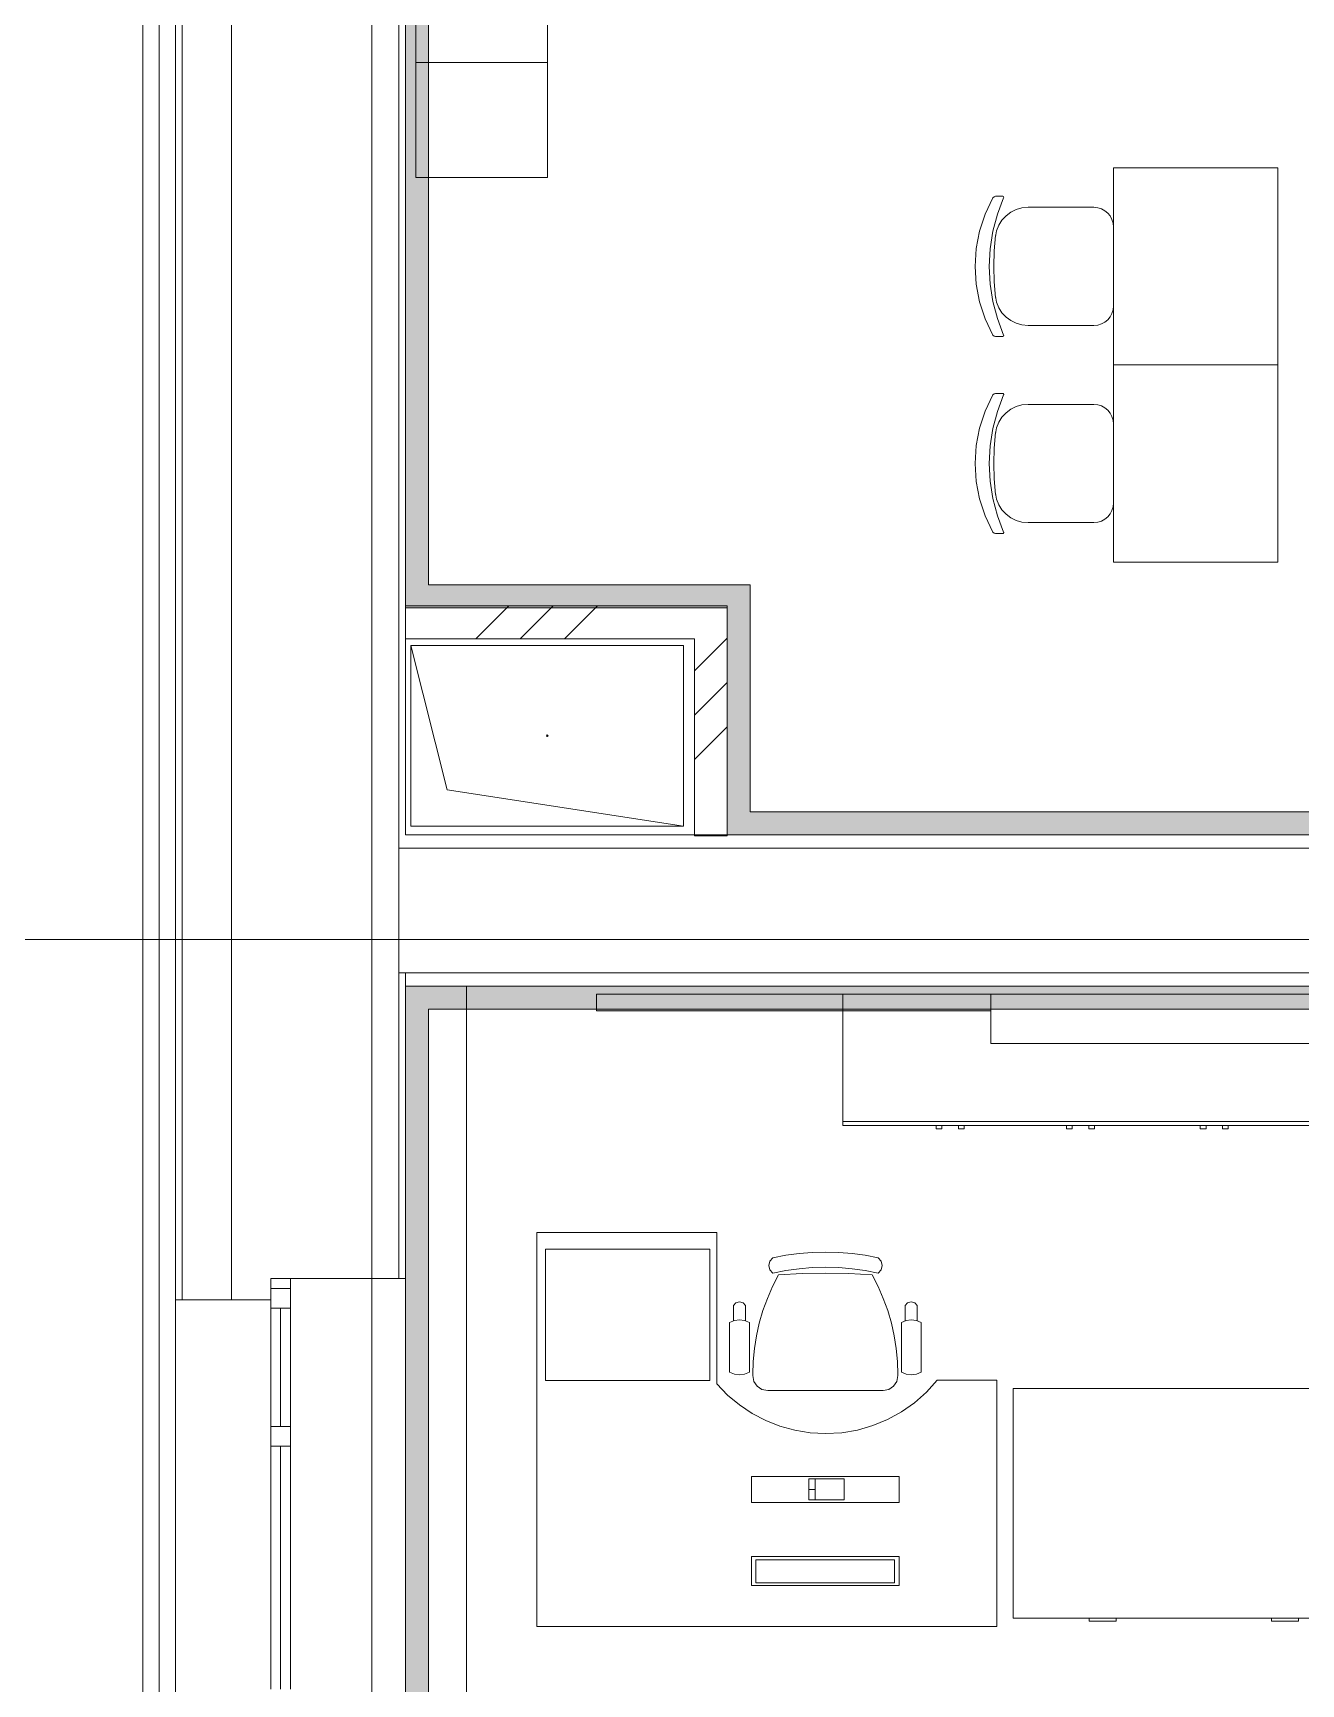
# Model space of a CAD drawing. Header units: millimetres. Extents: x 0 to 1189, y 0 to 841.
# Drawn here: x 228.4 to 267, y 630.7 to 681 of the extents above; entities that cross this region are included whole.
import ezdxf

# ---------------------------------------------------------------- set-up
doc = ezdxf.new("R2010")
doc.units = ezdxf.units.MM

msp = doc.modelspace()

# ---------------------------------------------------------------- hatches: boundary and pattern name
at = {"true_color": 0xdcd214}
h = msp.add_hatch(color=52, dxfattribs=at)
h.dxf.hatch_style = 2
h.paths.add_polyline_path([(240.398367, 664.169785), (239.698366, 664.169785), (239.698366, 715.133863), (240.398367, 715.127863)])
h = msp.add_hatch(color=52, dxfattribs=at)
h.dxf.hatch_style = 2
h.paths.add_polyline_path([(240.398367, 664.169785), (240.398367, 663.469784), (239.698366, 663.469784)])
h = msp.add_hatch(color=52, dxfattribs=at)
h.dxf.hatch_style = 2
h.paths.add_polyline_path([(239.698366, 664.169785), (240.398367, 664.169785), (239.698366, 663.469784)])
at = {"true_color": 0xf1d696}
h = msp.add_hatch(color=41, dxfattribs=at)
h.dxf.hatch_style = 2
h.paths.add_polyline_path([(249.494381, 664.169785), (249.494381, 663.469784), (240.398367, 663.469784), (240.398367, 664.169785)])
h = msp.add_hatch(color=41, dxfattribs=at)
h.dxf.hatch_style = 2
h.paths.add_polyline_path([(249.494381, 663.469784), (250.194382, 664.169785), (250.194382, 663.469784)])
h = msp.add_hatch(color=41, dxfattribs=at)
h.dxf.hatch_style = 2
h.paths.add_polyline_path([(249.494381, 664.169785), (250.194382, 664.169785), (249.494381, 663.469784)])
h = msp.add_hatch(color=41, dxfattribs=at)
h.dxf.hatch_style = 2
h.paths.add_polyline_path([(250.194382, 657.256775), (249.494381, 657.256775), (249.494381, 663.469784), (250.194382, 663.469784)])
h = msp.add_hatch(color=41, dxfattribs=at)
h.dxf.hatch_style = 2
h.paths.add_polyline_path([(250.194382, 657.256775), (250.194382, 656.556774), (249.494381, 656.556774)])
h = msp.add_hatch(color=41, dxfattribs=at)
h.dxf.hatch_style = 2
h.paths.add_polyline_path([(249.494381, 657.256775), (250.194382, 657.256775), (249.494381, 656.556774)])
h = msp.add_hatch(color=41, dxfattribs=at)
h.dxf.hatch_style = 2
h.paths.add_polyline_path([(327.735501, 657.256775), (327.735501, 656.556774), (250.194382, 656.556774), (250.194382, 657.256775)])
h = msp.add_hatch(color=41, dxfattribs=at)
h.dxf.hatch_style = 2
h.paths.add_polyline_path([(240.398367, 651.256766), (239.698366, 651.256766), (239.698366, 651.956767)])
h = msp.add_hatch(color=41, dxfattribs=at)
h.dxf.hatch_style = 2
h.paths.add_polyline_path([(240.398367, 651.956767), (240.398367, 651.256766), (239.698366, 651.956767)])
h = msp.add_hatch(color=41, dxfattribs=at)
h.dxf.hatch_style = 2
h.paths.add_polyline_path([(240.398367, 651.256766), (240.398367, 651.956767), (298.847457, 651.956767), (298.850457, 651.256766)])
at = {"true_color": 0x999999}
h = msp.add_hatch(color=253, dxfattribs=at)
h.dxf.hatch_style = 2
h.paths.add_polyline_path([(257.518393, 651.706766), (257.518393, 651.206766), (245.518375, 651.206766), (245.518375, 651.706766)])
at = {"true_color": 0xf1d696}
h = msp.add_hatch(color=41, dxfattribs=at)
h.dxf.hatch_style = 2
h.paths.add_polyline_path([(240.398367, 626.149727), (239.698366, 626.149727), (239.698366, 651.256766), (240.398367, 651.256766)])

# ---------------------------------------------------------------- linework, layer by layer
at = {"color": 7, "lineweight": 0}
for points in [[(238.672365, 237.628134), (238.672365, 729.022884)], [(231.698354, 624.103724), (231.698354, 724.087877)], [(232.198355, 723.583876), (232.198355, 624.103724)], [(232.698356, 723.080875), (232.698356, 642.399752)], [(232.898356, 723.079875), (232.898356, 642.459752)], [(234.398358, 642.399752), (234.398358, 721.369873)], [(239.498366, 656.156773), (239.498366, 716.234865)], [(239.698366, 656.556774), (239.698366, 716.234865)], [(239.698366, 715.833864), (239.698366, 663.469784)], [(240.398367, 664.169785), (240.398367, 715.127863)], [(250.194382, 664.169785), (240.398367, 664.169785)], [(250.194382, 664.169785), (250.194382, 663.469784)], [(248.49438, 663.529784), (239.698366, 663.529784)], [(241.841369, 662.529783), (242.841371, 663.529784)], [(243.190372, 662.529783), (244.190373, 663.529784)], [(244.540374, 662.529783), (245.540375, 663.529784)], [(249.494381, 663.529784), (248.49438, 663.529784)], [(249.494381, 656.529774), (249.494381, 663.529784)], [(239.698366, 663.469784), (240.398367, 663.469784)], [(240.398367, 663.469784), (249.494381, 663.469784)], [(249.494381, 663.469784), (249.494381, 656.556774)], [(250.194382, 657.256775), (250.194382, 663.469784)], [(239.714366, 662.529783), (248.49438, 662.529783)], [(248.49438, 661.549781), (249.494381, 662.549783)], [(248.49438, 662.529783), (248.49438, 656.529774)], [(248.164379, 662.328783), (239.864366, 662.328783)], [(239.864366, 662.328783), (239.864366, 656.828774)], [(239.864366, 662.328783), (240.964368, 657.928776)], [(248.164379, 662.328783), (239.864366, 662.328783)], [(239.864366, 662.328783), (239.864366, 656.828774)], [(248.164379, 656.828774), (248.164379, 662.328783)], [(248.164379, 656.828774), (248.164379, 662.328783)], [(248.49438, 660.199779), (249.494381, 661.199781)], [(243.989373, 659.578778), (244.014373, 659.603778), (244.039373, 659.578778)], [(244.039373, 659.578778), (244.014373, 659.553778), (243.989373, 659.578778)], [(244.039373, 659.578778), (244.014373, 659.553778), (244.001373, 659.556778)], [(244.008373, 659.602778), (244.039373, 659.578778)], [(248.49438, 658.850777), (249.494381, 659.850779)], [(240.964368, 657.928776), (248.164379, 656.828774)], [(327.0355, 657.256775), (250.194382, 657.256775)], [(306.676469, 656.556774), (239.698366, 656.556774)], [(239.864366, 656.828774), (248.164379, 656.828774)], [(239.864366, 656.828774), (248.164379, 656.828774)], [(248.49438, 656.529774), (249.494381, 656.529774)], [(249.494381, 656.556774), (250.194382, 656.556774)], [(250.194382, 656.556774), (328.435502, 656.556774)], [(239.498366, 656.156773), (239.498366, 652.356767)], [(239.498366, 656.156773), (306.676469, 656.156773)], [(202.529309, 653.371769), (863.72632, 653.371769)], [(239.498366, 652.356767), (299.739458, 652.356767)], [(239.698366, 652.356767), (239.498366, 652.356767)], [(239.498366, 643.049753), (239.498366, 652.356767)], [(239.698366, 652.356767), (239.698366, 643.049753)], [(239.698366, 651.956767), (299.776458, 651.956767)], [(239.698366, 651.956767), (239.698366, 651.256766)], [(298.847457, 651.956767), (239.698366, 651.956767)], [(241.560369, 625.449726), (241.560369, 651.956767)], [(239.698366, 651.256766), (239.698366, 625.449726)], [(240.398367, 651.256766), (298.850457, 651.256766)], [(240.398367, 626.149727), (240.398367, 651.256766)], [(236.198361, 643.049753), (235.59836, 643.049753)], [(235.59836, 643.049753), (235.59836, 642.149752)], [(235.59836, 643.049753), (235.59836, 642.149752)], [(236.198361, 643.049753), (235.59836, 643.049753)], [(236.198361, 643.049753), (239.498366, 643.049753)], [(236.198361, 642.149752), (236.198361, 643.049753)], [(236.198361, 642.149752), (236.198361, 643.049753)], [(239.498366, 643.049753), (239.698366, 643.049753)], [(232.698356, 625.999727), (232.698356, 642.399752)], [(232.698356, 642.399752), (234.398358, 642.399752)], [(232.898356, 642.399752), (232.898356, 642.459752)], [(234.398358, 642.399752), (235.59836, 642.399752)], [(236.198361, 642.749753), (235.59836, 642.749753)], [(235.59836, 642.149752), (236.198361, 642.149752)], [(235.59836, 638.549746), (235.59836, 642.149752)], [(235.89836, 638.549746), (235.89836, 642.149752)], [(236.198361, 642.149752), (236.198361, 638.549746)], [(235.59836, 638.549746), (236.198361, 638.549746)], [(235.59836, 637.949745), (235.59836, 638.549746)], [(235.59836, 638.549746), (235.59836, 637.949745)], [(236.198361, 638.549746), (236.198361, 637.949745)], [(236.198361, 637.949745), (236.198361, 638.549746)], [(236.198361, 637.949745), (235.59836, 637.949745)], [(235.59836, 630.549734), (235.59836, 637.949745)], [(235.89836, 630.549734), (235.89836, 637.949745)], [(236.198361, 637.949745), (236.198361, 630.549734)]]:
    msp.add_lwpolyline(points, dxfattribs=at)
at = {"color": 253, "lineweight": 0, "true_color": 0x999999}
for points in [[(240.018367, 683.577815), (240.018367, 680.07781)], [(244.018373, 680.07781), (244.018373, 683.577815)], [(244.018373, 680.07781), (240.018367, 680.07781)], [(240.018367, 680.07781), (240.018367, 676.577804)], [(240.018367, 680.07781), (244.018373, 680.07781)], [(244.018373, 676.577804), (244.018373, 680.07781)], [(240.018367, 676.577804), (244.018373, 676.577804)], [(261.256399, 670.865796), (261.256399, 676.865805)], [(261.256399, 676.865805), (266.256407, 676.865805)], [(266.256407, 676.865805), (266.256407, 670.865796)], [(257.581394, 671.777797), (257.347674, 672.270407), (257.178643, 672.786924), (257.075987, 673.320878), (257.041393, 673.8658), (257.075987, 674.410145), (257.178643, 674.943802), (257.347674, 675.460209), (257.581394, 675.952803)], [(257.581394, 671.777797), (257.347674, 672.270407), (257.178643, 672.786924), (257.075987, 673.320878), (257.041393, 673.8658), (257.075987, 674.410145), (257.178643, 674.943802), (257.347674, 675.460209), (257.581394, 675.952803)], [(257.909394, 671.773797), (257.719034, 672.277298), (257.582019, 672.796549), (257.49919, 673.327424), (257.471393, 673.8658), (257.49919, 674.403598), (257.582019, 674.934177), (257.719034, 675.453318), (257.909394, 675.956803)], [(257.909394, 671.773797), (257.719034, 672.277298), (257.582019, 672.796549), (257.49919, 673.327424), (257.471393, 673.8658), (257.49919, 674.403598), (257.582019, 674.934177), (257.719034, 675.453318), (257.909394, 675.956803)], [(257.581394, 675.952803), (257.617519, 675.988053), (257.666394, 676.000803)], [(257.581394, 675.952803), (257.617519, 675.988053), (257.666394, 676.000803)], [(257.658394, 674.765802), (257.694708, 674.951187), (257.763097, 675.122005), (257.860103, 675.275129), (257.982269, 675.407428), (258.126138, 675.515773), (258.288254, 675.597037), (258.465159, 675.64809), (258.653395, 675.665803)], [(257.658394, 674.765802), (257.694708, 674.951187), (257.763097, 675.122005), (257.860103, 675.275129), (257.982269, 675.407428), (258.126138, 675.515773), (258.288254, 675.597037), (258.465159, 675.64809), (258.653395, 675.665803)], [(257.666394, 676.000803), (257.882394, 676.000803)], [(257.666394, 676.000803), (257.882394, 676.000803)], [(257.882394, 676.000803), (257.903769, 675.991803), (257.912394, 675.970803), (257.909394, 675.956803)], [(257.882394, 676.000803), (257.903769, 675.991803), (257.912394, 675.970803), (257.909394, 675.956803)], [(260.656398, 675.665803), (258.653395, 675.665803)], [(260.656398, 675.665803), (258.653395, 675.665803)], [(260.656398, 675.665803), (260.777213, 675.653598), (260.889789, 675.6186), (260.991701, 675.563234), (261.080524, 675.489928), (261.153831, 675.401105), (261.209196, 675.299193), (261.244194, 675.186617), (261.256399, 675.065802)], [(260.656398, 675.665803), (260.777213, 675.653598), (260.889789, 675.6186), (260.991701, 675.563234), (261.080524, 675.489928), (261.153831, 675.401105), (261.209196, 675.299193), (261.244194, 675.186617), (261.256399, 675.065802)], [(261.256399, 675.066802), (261.256399, 672.665798)], [(261.256399, 675.066802), (261.256399, 672.665798)], [(257.663394, 672.923799), (257.621519, 673.394049), (257.607394, 673.8658), (257.621519, 674.336676), (257.663394, 674.806802)], [(257.663394, 672.923799), (257.621519, 673.394049), (257.607394, 673.8658), (257.621519, 674.336676), (257.663394, 674.806802)], [(258.653395, 672.065797), (258.465159, 672.083467), (258.288254, 672.134407), (258.126138, 672.215511), (257.982269, 672.323673), (257.860103, 672.455788), (257.763097, 672.608751), (257.694708, 672.779457), (257.658394, 672.964799)], [(258.653395, 672.065797), (258.465159, 672.083467), (258.288254, 672.134407), (258.126138, 672.215511), (257.982269, 672.323673), (257.860103, 672.455788), (257.763097, 672.608751), (257.694708, 672.779457), (257.658394, 672.964799)], [(261.256399, 672.665798), (261.244194, 672.544697), (261.209196, 672.431986), (261.153831, 672.330056), (261.080524, 672.241298), (260.991701, 672.168102), (260.889789, 672.11286), (260.777213, 672.077962), (260.656398, 672.065797)], [(261.256399, 672.665798), (261.244194, 672.544697), (261.209196, 672.431986), (261.153831, 672.330056), (261.080524, 672.241298), (260.991701, 672.168102), (260.889789, 672.11286), (260.777213, 672.077962), (260.656398, 672.065797)], [(260.656398, 672.065797), (258.653395, 672.065797)], [(260.656398, 672.065797), (258.653395, 672.065797)], [(257.666394, 671.730797), (257.617519, 671.743047), (257.581394, 671.777797)], [(257.666394, 671.730797), (257.617519, 671.743047), (257.581394, 671.777797)], [(257.666394, 671.730797), (257.882394, 671.730797)], [(257.666394, 671.730797), (257.882394, 671.730797)], [(257.909394, 671.773797), (257.912394, 671.760797), (257.903769, 671.739422), (257.882394, 671.730797)], [(257.909394, 671.773797), (257.912394, 671.760797), (257.903769, 671.739422), (257.882394, 671.730797)], [(266.256407, 670.865796), (261.256399, 670.865796)], [(261.256399, 664.865786), (261.256399, 670.865796)], [(261.256399, 670.865796), (266.256407, 670.865796)], [(266.256407, 670.865796), (266.256407, 664.865786)], [(257.581394, 665.777788), (257.347674, 666.270398), (257.178643, 666.786914), (257.075987, 667.320868), (257.041393, 667.865791), (257.075987, 668.410136), (257.178643, 668.943793), (257.347674, 669.4602), (257.581394, 669.952794)], [(257.581394, 665.777788), (257.347674, 666.270398), (257.178643, 666.786914), (257.075987, 667.320868), (257.041393, 667.865791), (257.075987, 668.410136), (257.178643, 668.943793), (257.347674, 669.4602), (257.581394, 669.952794)], [(257.909394, 665.773788), (257.719034, 666.277289), (257.582019, 666.796539), (257.49919, 667.327415), (257.471393, 667.865791), (257.49919, 668.403589), (257.582019, 668.934168), (257.719034, 669.453309), (257.909394, 669.956794)], [(257.909394, 665.773788), (257.719034, 666.277289), (257.582019, 666.796539), (257.49919, 667.327415), (257.471393, 667.865791), (257.49919, 668.403589), (257.582019, 668.934168), (257.719034, 669.453309), (257.909394, 669.956794)], [(257.581394, 669.952794), (257.617519, 669.988044), (257.666394, 670.000794)], [(257.581394, 669.952794), (257.617519, 669.988044), (257.666394, 670.000794)], [(257.658394, 668.765792), (257.694708, 668.951177), (257.763097, 669.121996), (257.860103, 669.275119), (257.982269, 669.407418), (258.126138, 669.515764), (258.288254, 669.597028), (258.465159, 669.648081), (258.653395, 669.665794)], [(257.658394, 668.765792), (257.694708, 668.951177), (257.763097, 669.121996), (257.860103, 669.275119), (257.982269, 669.407418), (258.126138, 669.515764), (258.288254, 669.597028), (258.465159, 669.648081), (258.653395, 669.665794)], [(257.666394, 670.000794), (257.882394, 670.000794)], [(257.666394, 670.000794), (257.882394, 670.000794)], [(257.882394, 670.000794), (257.903769, 669.991794), (257.912394, 669.970794), (257.909394, 669.956794)], [(257.882394, 670.000794), (257.903769, 669.991794), (257.912394, 669.970794), (257.909394, 669.956794)], [(260.656398, 669.665794), (258.653395, 669.665794)], [(260.656398, 669.665794), (258.653395, 669.665794)], [(260.656398, 669.665794), (260.777213, 669.653589), (260.889789, 669.618591), (260.991701, 669.563225), (261.080524, 669.489919), (261.153831, 669.401096), (261.209196, 669.299184), (261.244194, 669.186608), (261.256399, 669.065793)], [(260.656398, 669.665794), (260.777213, 669.653589), (260.889789, 669.618591), (260.991701, 669.563225), (261.080524, 669.489919), (261.153831, 669.401096), (261.209196, 669.299184), (261.244194, 669.186608), (261.256399, 669.065793)], [(261.256399, 669.066793), (261.256399, 666.665789)], [(261.256399, 669.066793), (261.256399, 666.665789)], [(257.663394, 666.92379), (257.621519, 667.39404), (257.607394, 667.865791), (257.621519, 668.336667), (257.663394, 668.806792)], [(257.663394, 666.92379), (257.621519, 667.39404), (257.607394, 667.865791), (257.621519, 668.336667), (257.663394, 668.806792)], [(258.653395, 666.065788), (258.465159, 666.083458), (258.288254, 666.134398), (258.126138, 666.215501), (257.982269, 666.323664), (257.860103, 666.455779), (257.763097, 666.608742), (257.694708, 666.779448), (257.658394, 666.96479)], [(258.653395, 666.065788), (258.465159, 666.083458), (258.288254, 666.134398), (258.126138, 666.215501), (257.982269, 666.323664), (257.860103, 666.455779), (257.763097, 666.608742), (257.694708, 666.779448), (257.658394, 666.96479)], [(261.256399, 666.665789), (261.244194, 666.544687), (261.209196, 666.431976), (261.153831, 666.330047), (261.080524, 666.241289), (260.991701, 666.168093), (260.889789, 666.112851), (260.777213, 666.077952), (260.656398, 666.065788)], [(261.256399, 666.665789), (261.244194, 666.544687), (261.209196, 666.431976), (261.153831, 666.330047), (261.080524, 666.241289), (260.991701, 666.168093), (260.889789, 666.112851), (260.777213, 666.077952), (260.656398, 666.065788)], [(260.656398, 666.065788), (258.653395, 666.065788)], [(260.656398, 666.065788), (258.653395, 666.065788)], [(257.666394, 665.730788), (257.617519, 665.743038), (257.581394, 665.777788)], [(257.666394, 665.730788), (257.617519, 665.743038), (257.581394, 665.777788)], [(257.666394, 665.730788), (257.882394, 665.730788)], [(257.666394, 665.730788), (257.882394, 665.730788)], [(257.909394, 665.773788), (257.912394, 665.760788), (257.903769, 665.739413), (257.882394, 665.730788)], [(257.909394, 665.773788), (257.912394, 665.760788), (257.903769, 665.739413), (257.882394, 665.730788)], [(266.256407, 664.865786), (261.256399, 664.865786)], [(245.518375, 651.206766), (245.518375, 651.706766)], [(245.518375, 651.706766), (257.518393, 651.706766)], [(253.018387, 651.706766), (253.018387, 647.70676)], [(267.518409, 651.706766), (253.018387, 651.706766)], [(257.518393, 650.206764), (257.518393, 651.706766)], [(257.518393, 651.706766), (277.518424, 651.706766)], [(257.518393, 651.706766), (257.518393, 651.206766)], [(257.518393, 651.206766), (245.518375, 651.206766)], [(277.518424, 650.206764), (257.518393, 650.206764)], [(253.018387, 647.82776), (267.518409, 647.82776)], [(253.018387, 647.70676), (267.518409, 647.70676)], [(256.032391, 647.70676), (255.858391, 647.70676)], [(255.858391, 647.70676), (255.858391, 647.60476)], [(255.858391, 647.60476), (256.032391, 647.60476)], [(256.032391, 647.60476), (256.032391, 647.70676)], [(256.709392, 647.70676), (256.535392, 647.70676)], [(256.535392, 647.70676), (256.535392, 647.60476)], [(256.535392, 647.60476), (256.709392, 647.60476)], [(256.709392, 647.60476), (256.709392, 647.70676)], [(260.001397, 647.70676), (259.827397, 647.70676)], [(259.827397, 647.70676), (259.827397, 647.60476)], [(259.827397, 647.60476), (260.001397, 647.60476)], [(260.001397, 647.60476), (260.001397, 647.70676)], [(260.677398, 647.70676), (260.504398, 647.70676)], [(260.504398, 647.70676), (260.504398, 647.60476)], [(260.504398, 647.60476), (260.677398, 647.60476)], [(260.677398, 647.60476), (260.677398, 647.70676)], [(264.071403, 647.70676), (263.897403, 647.70676)], [(263.897403, 647.70676), (263.897403, 647.60476)], [(263.897403, 647.60476), (264.071403, 647.60476)], [(264.071403, 647.60476), (264.071403, 647.70676)], [(264.748404, 647.70676), (264.574404, 647.70676)], [(264.574404, 647.70676), (264.574404, 647.60476)], [(264.574404, 647.60476), (264.748404, 647.60476)], [(264.748404, 647.60476), (264.748404, 647.70676)], [(243.698372, 632.456737), (243.698372, 644.456755)], [(243.698372, 644.456755), (249.178381, 644.456755)], [(249.178381, 639.846748), (249.178381, 644.456755)], [(243.963373, 643.944754), (248.96338, 643.944754)], [(243.963373, 639.944748), (243.963373, 643.944754)], [(248.96338, 643.944754), (248.96338, 639.944748)], [(250.884383, 643.219753), (250.794008, 643.321254), (250.761383, 643.452754), (250.794008, 643.584129), (250.884383, 643.684754)], [(250.884383, 643.684754), (251.281556, 643.760879), (251.68201, 643.815254), (252.084901, 643.847879), (252.489386, 643.858754), (252.893308, 643.847879), (253.296012, 643.815254), (253.696653, 643.760879), (254.094388, 643.684754)], [(250.884383, 643.219753), (251.281556, 643.296035), (251.68201, 643.350754), (252.084901, 643.383722), (252.489386, 643.394754), (252.893308, 643.383722), (253.296012, 643.350754), (253.696653, 643.296035), (254.094388, 643.219753)], [(254.094388, 643.684754), (254.183888, 643.584129), (254.216388, 643.452754), (254.183888, 643.321254), (254.094388, 643.219753)], [(250.271382, 640.112749), (250.271382, 640.125749), (250.284037, 640.523337), (250.321804, 640.918078), (250.384392, 641.308811), (250.471508, 641.694376), (250.582857, 642.073613), (250.718149, 642.445362), (250.877088, 642.808462), (251.059384, 643.161753)], [(251.059384, 643.161753), (251.77326, 643.205378), (252.489386, 643.219753), (253.197262, 643.205628), (253.904388, 643.163753)], [(253.904388, 643.163753), (254.086683, 642.810089), (254.245623, 642.446627), (254.380914, 642.074541), (254.492264, 641.695001), (254.579379, 641.30918), (254.641967, 640.91825), (254.679735, 640.523382), (254.692389, 640.125749), (254.692389, 640.112749)], [(249.686381, 642.227752), (249.760757, 642.313752), (249.870382, 642.345752), (249.978757, 642.314252), (250.053382, 642.228752)], [(249.686381, 642.229752), (249.686381, 641.773751)], [(250.053382, 642.228752), (250.053382, 641.771751)], [(254.910389, 642.228752), (254.98514, 642.314752), (255.09439, 642.346752), (255.20314, 642.314877), (255.27739, 642.229752)], [(254.910389, 642.228752), (254.910389, 641.771751)], [(255.27739, 642.229752), (255.27739, 641.773751)], [(249.565381, 641.715751), (249.565381, 640.203749)], [(249.566381, 641.715751), (249.710882, 641.777501), (249.867382, 641.798751), (250.023507, 641.777501), (250.168382, 641.715751)], [(250.168382, 641.715751), (250.168382, 640.203749)], [(254.795389, 641.715751), (254.940264, 641.777501), (255.09639, 641.798751), (255.25339, 641.777501), (255.39839, 641.715751)], [(254.795389, 641.715751), (254.795389, 640.203749)], [(255.39839, 641.715751), (255.39839, 640.203749)], [(248.96338, 639.944748), (243.963373, 639.944748)], [(255.889391, 639.956748), (255.559422, 639.591732), (255.194015, 639.268997), (254.797296, 638.990513), (254.373389, 638.758247), (253.926419, 638.574168), (253.460512, 638.440246), (252.979793, 638.358449), (252.488386, 638.330746), (252.014998, 638.356389), (251.551291, 638.432199), (251.100942, 638.556502), (250.667633, 638.727622), (250.255042, 638.943882), (249.86685, 639.203607), (249.506737, 639.505121), (249.178381, 639.846748)], [(250.168382, 640.203749), (250.023507, 640.141124), (249.867382, 640.119749), (249.710882, 640.141124), (249.566381, 640.203749)], [(250.731383, 639.640748), (250.548555, 639.676529), (250.404258, 639.773998), (250.307023, 639.918342), (250.271382, 640.094749), (250.271382, 640.112749)], [(254.692389, 640.112749), (254.692389, 640.094749), (254.656748, 639.918342), (254.559514, 639.773998), (254.415217, 639.676529), (254.238388, 639.640748)], [(255.39839, 640.203749), (255.25339, 640.141124), (255.09639, 640.119749), (254.940264, 640.141124), (254.795389, 640.203749)], [(257.698394, 639.956748), (255.889391, 639.956748)], [(257.698394, 632.456737), (257.698394, 639.956748)], [(257.698394, 632.456737), (257.698394, 639.956748)], [(250.731383, 639.640748), (254.232388, 639.640748)], [(258.198394, 632.706737), (258.198394, 639.706748)], [(258.198394, 639.706748), (269.198411, 639.706748)], [(254.727389, 637.028744), (250.237382, 637.028744)], [(250.237382, 637.028744), (250.237382, 636.232743)], [(251.975385, 636.314743), (251.975385, 636.948744)], [(251.975385, 636.948744), (253.056387, 636.948744)], [(252.176385, 636.948744), (252.176385, 636.314743)], [(253.056387, 636.948744), (253.056387, 636.314743)], [(254.727389, 636.232743), (254.727389, 637.028744)], [(252.176385, 636.631743), (251.975385, 636.631743)], [(250.237382, 636.232743), (254.727389, 636.232743)], [(253.056387, 636.314743), (251.975385, 636.314743)], [(254.727389, 634.59274), (250.237382, 634.59274)], [(250.237382, 634.59274), (250.237382, 633.706739)], [(254.590389, 634.48774), (250.366383, 634.48774)], [(250.366383, 634.48774), (250.366383, 633.788739)], [(254.590389, 633.788739), (254.590389, 634.48774)], [(254.727389, 633.706739), (254.727389, 634.59274)], [(250.237382, 633.706739), (254.727389, 633.706739)], [(250.366383, 633.788739), (254.590389, 633.788739)], [(257.698394, 632.456737), (243.698372, 632.456737)], [(243.698372, 632.456737), (257.698394, 632.456737)], [(269.198411, 632.706737), (258.198394, 632.706737)], [(260.513398, 632.616737), (260.513398, 632.706737)], [(261.331399, 632.616737), (260.513398, 632.616737)], [(261.331399, 632.706737), (261.331399, 632.616737)], [(266.066406, 632.706737), (266.066406, 632.616737)], [(266.066406, 632.616737), (266.884408, 632.616737)], [(266.884408, 632.616737), (266.884408, 632.706737)]]:
    msp.add_lwpolyline(points, dxfattribs=at)

doc.saveas('drawing.dxf')
